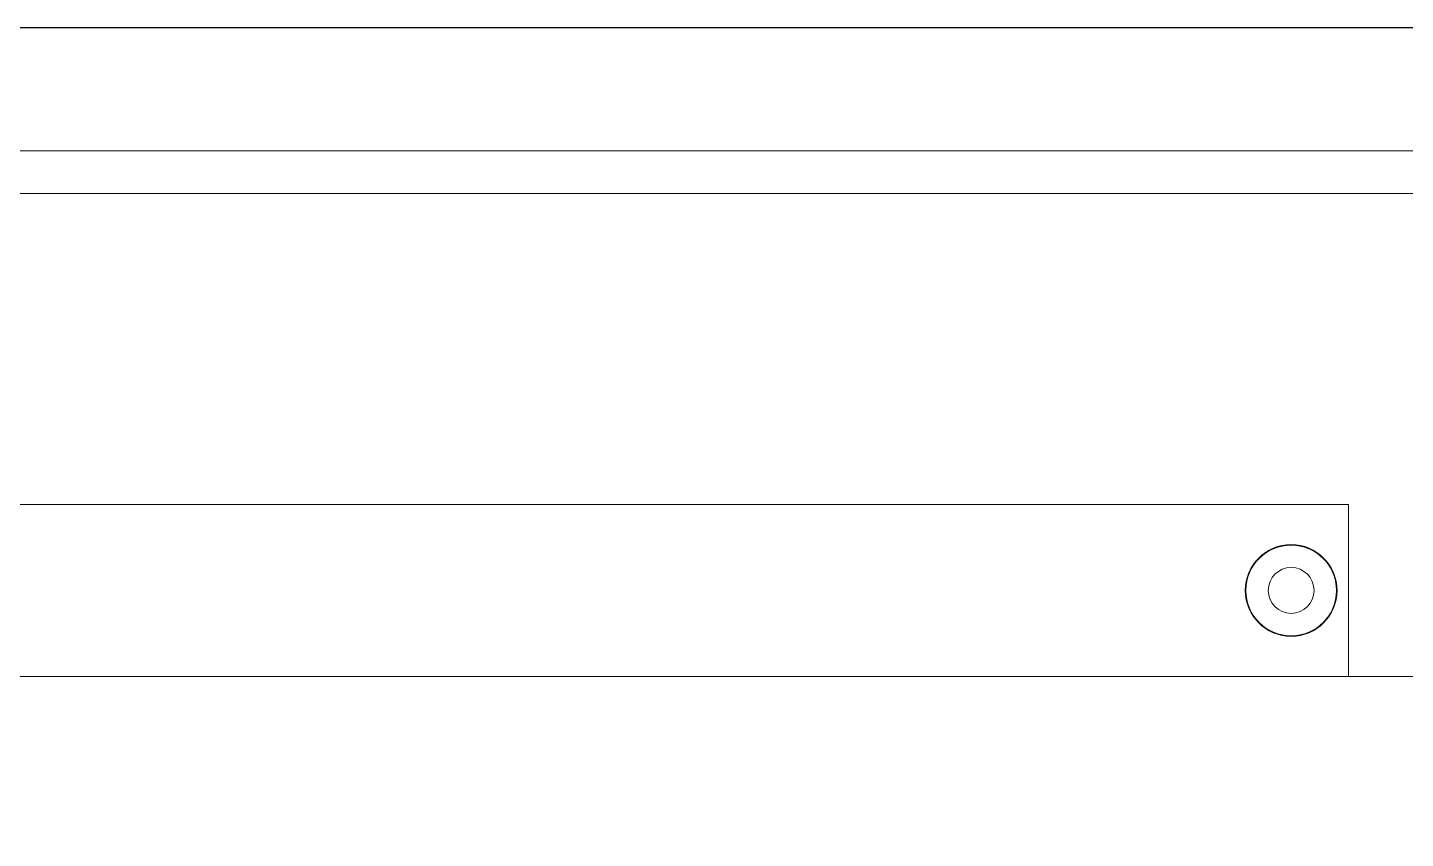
# Model space of a CAD drawing. Extents: x 500 to 100500, y -14500 to 21140.
# Drawn here: x 7351.3 to 7471.5, y -5393.8 to -5323 of the extents above; entities that cross this region are included whole.
import ezdxf

# ---------------------------------------------------------------- set-up
doc = ezdxf.new("R2010")
doc.units = 0
doc.layers.get('0').update_dxf_attribs({"linetype": 'CONTINUOUS'})
doc.layers.add('D', color=7, linetype='CONTINUOUS')

# ---------------------------------------------------------------- blocks, each defined once
blk = doc.blocks.new('KZXCVASDF123')
at = {"color": 7, "linetype": 'Continuous', "lineweight": 18}
for p, q in [((-57794.57, -66216.84, 21.36), (-57174.57, -66216.84, 21.36)), ((-57794.57, -66220.57, 21.36), (-57501.91, -66220.57, 21.36)), ((-57604.57, -66247.67, 21.36), (-57794.57, -66247.67, 21.36)), ((-57604.57, -66262.67, 21.36), (-57604.57, -66247.67, 21.36)), ((-57914.57, -66262.67, 21.36), (-57504.57, -66262.67, 21.36)), ((-57654.57, -66262.67, 21.36), (-57644.57, -66262.67, 21.36))]:
    blk.add_line(p, q, dxfattribs=at)
for radius in [4, 3.95, 2]:
    blk.add_circle((-57609.57, -66255.17, 21.36), radius, dxfattribs=at)
blk = doc.blocks.new('KJVision F')
at = {"layer": 'D', "color": 2, "elevation": -10.47}
blk.add_lwpolyline([(8347.12, -70673.15), (8796.12, -70673.15), (8796.12, -71085.15), (8347.12, -71085.15)], close=True, dxfattribs=at)

msp = doc.modelspace()

# ---------------------------------------------------------------- block references
msp.add_blockref('KJVision F', (-1234.37, 65350.1, -65.34))
at = {"layer": 'D', "color": 1}
msp.add_blockref('KZXCVASDF123', (65071.07, 60883.04, -31.83), dxfattribs=at)

doc.saveas('drawing.dxf')
